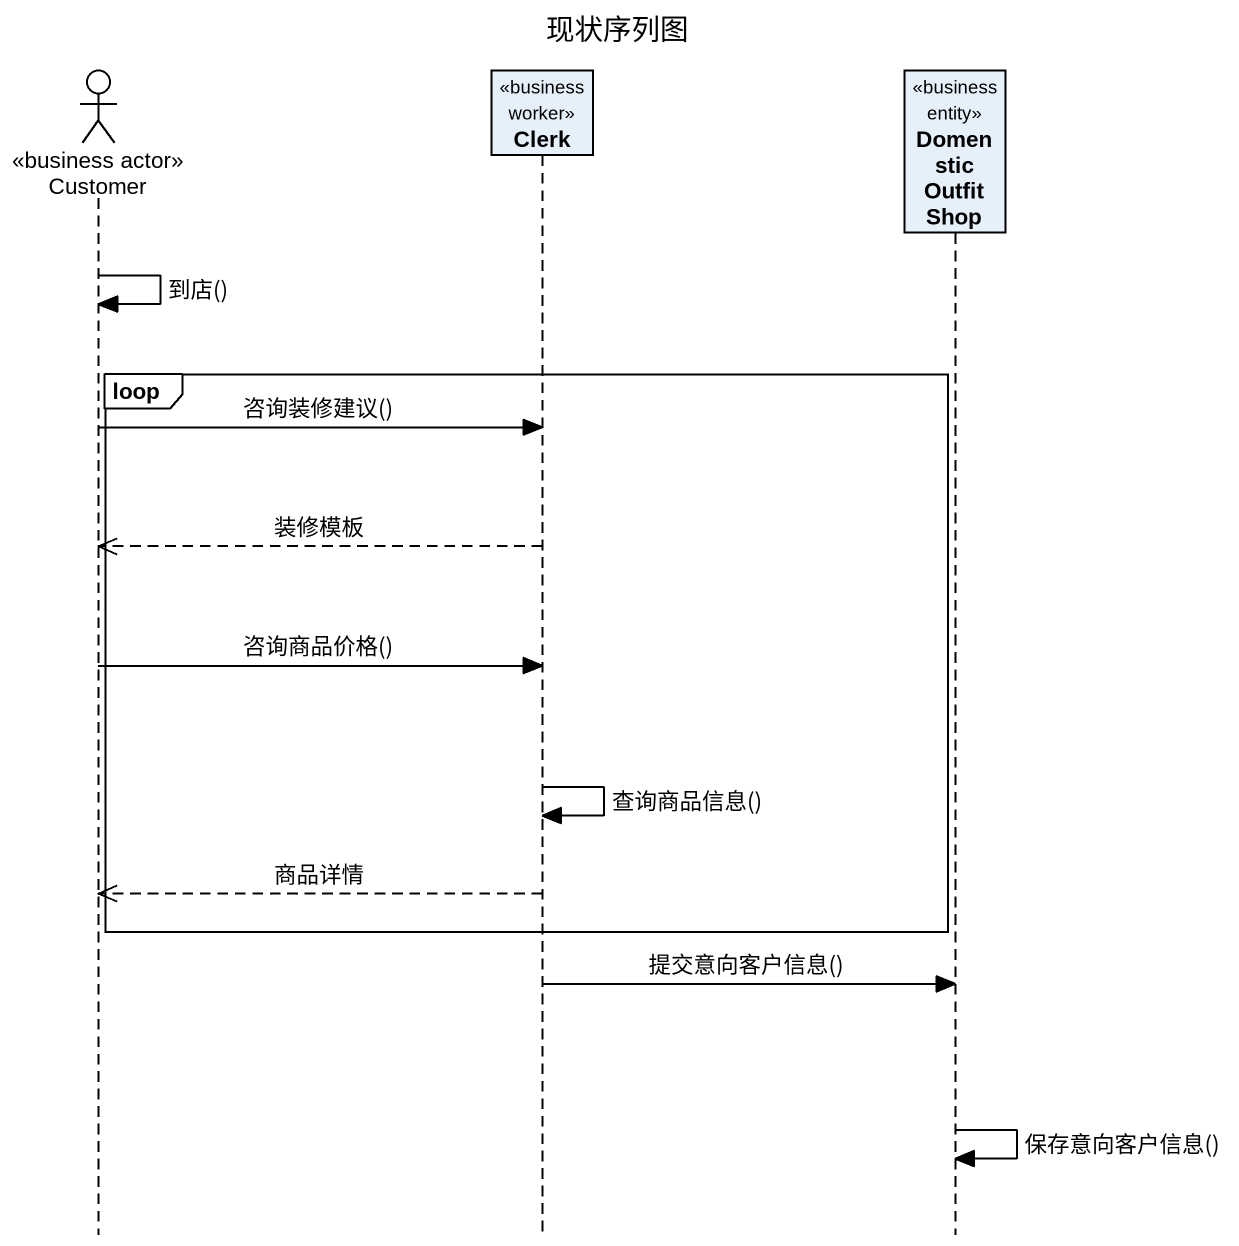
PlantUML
@startuml
title 现状序列图
hide footbox
actor Customer <<business actor>>
participant Clerk <<business worker>>
participant DomensticOutfitShop <<business entity>>

Customer -> Customer : 到店()
loop
  Customer -> Clerk : 咨询装修建议()
  Clerk -->> Customer : 装修模板
  Customer -> Clerk : 咨询商品价格()
  Clerk -> Clerk : 查询商品信息()
  Clerk -->> Customer : 商品详情
end
Clerk -> DomensticOutfitShop : 提交意向客户信息()
DomensticOutfitShop -> DomensticOutfitShop : 保存意向客户信息()
@enduml
